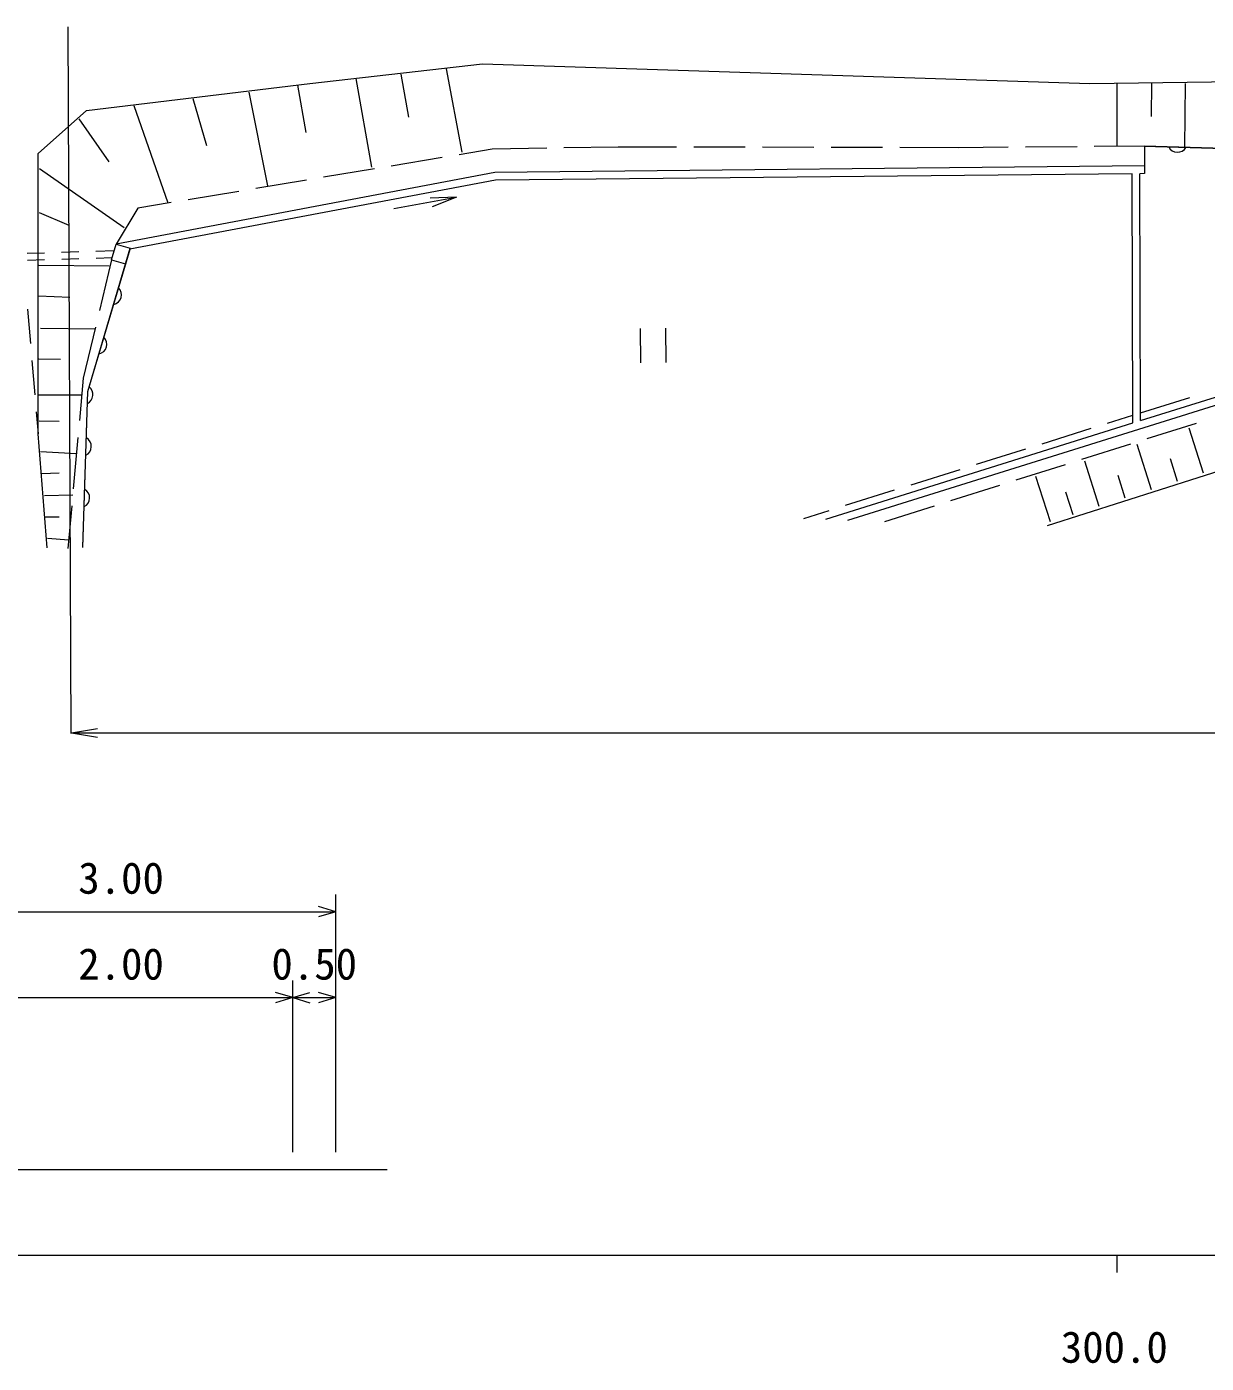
# Model space of a CAD drawing. Units: millimetres, scale not verified. Extents: x 40000 to 680000, y 20000 to 380000.
# Drawn here: x 304505 to 373200, y 198715 to 276525 of the extents above; entities that cross this region are included whole.
import ezdxf
from ezdxf.enums import TextEntityAlignment as Align

# ---------------------------------------------------------------- set-up
doc = ezdxf.new("R2010")
doc.units = ezdxf.units.MM
doc.header["$LTSCALE"] = 1000
for name, color, linetype, lineweight in [('M-BGD', 7, 'Continuous', 13), ('M-BMK-HTXT', 7, 'Continuous', 13), ('M-STR-HTXT', 7, 'Continuous', 13), ('M-TTL-BAND', 7, 'Continuous', 13)]:
    doc.layers.add(name, color=color, linetype=linetype, lineweight=lineweight)
doc.styles.add('ＭＳ ゴシック', font='')
doc.styles.get('ＭＳ ゴシック').set_extended_font_data('MS Gothic')

msp = doc.modelspace()

# ---------------------------------------------------------------- linework, layer by layer
at = {"layer": 'M-BGD'}
for p, q in [((320998, 273215), (331039, 274359)), ((328938, 274066), (329853, 269231)), ((331039, 274359), (366410, 273229)), ((307983, 271642), (320998, 273215)), ((320270, 273118), (320759, 270367)), ((323664, 273516), (324579, 268353)), ((326293, 273769), (326732, 271262)), ((366410, 273229), (384345, 273437)), ((367987, 273209), (367987, 269579)), ((370006, 273242), (369989, 271305)), ((371963, 273229), (371939, 269494)), ((314183, 272353), (314980, 269602)), ((317438, 272711), (318537, 267254)), ((305179, 269153), (307983, 271642)), ((310736, 271942), (312714, 266265)), ((307542, 271164), (309283, 268658)), ((331618, 269394), (329683, 269072)), ((334787, 269450), (331618, 269394)), ((338955, 269523), (335787, 269467)), ((342351, 269515), (338955, 269523)), ((346351, 269507), (343351, 269513)), ((350351, 269498), (347351, 269504)), ((354351, 269489), (351351, 269496)), ((358746, 269480), (355351, 269487)), ((361671, 269504), (358746, 269480)), ((365671, 269537), (362671, 269512)), ((369597, 269569), (366671, 269545)), ((369577, 269577), (386865, 269038)), ((409432, 268355), (369597, 269569)), ((369597, 269569), (369597, 267971)), ((305172, 252826), (305179, 269153)), ((328697, 268908), (325738, 268416)), ((305243, 268279), (310187, 264837)), ((331771, 268045), (309709, 263876)), ((324751, 268252), (321792, 267760)), ((369597, 268421), (331771, 268045)), ((368886, 267964), (331815, 267595)), ((368927, 253463), (368886, 267964)), ((369597, 267971), (369336, 267968)), ((369376, 253604), (369336, 267968)), ((331815, 267595), (310504, 263568)), ((316860, 266939), (313900, 266447)), ((320805, 267596), (317846, 267103)), ((312914, 266283), (310979, 265961)), ((329522, 266579), (325892, 265928)), ((329528, 266595), (328008, 266539)), ((329528, 266595), (328109, 266049)), ((369376, 253604), (410537, 266493)), ((305231, 265712), (306956, 264979)), ((310979, 265961), (309709, 263876)), ((352333, 247796), (410655, 266058)), ((309439, 262961), (309709, 263876)), ((309709, 263876), (310524, 263636)), ((305535, 263352), (304536, 263323)), ((307534, 263411), (306535, 263381)), ((307548, 263011), (306548, 262982)), ((308064, 255292), (310524, 263636)), ((308068, 255293), (310527, 263579)), ((309589, 263470), (308534, 263440)), ((309470, 263067), (308547, 263040)), ((363944, 247491), (412802, 263038)), ((305549, 262953), (304549, 262923)), ((305206, 262639), (309308, 262603)), ((309439, 262961), (308735, 260003)), ((309439, 262961), (310254, 262720)), ((305198, 260861), (307021, 260780)), ((304559, 260077), (304727, 258084)), ((305316, 258977), (308502, 258941)), ((308503, 259031), (307799, 256073)), ((340224, 258960), (340246, 256960)), ((341746, 256977), (341723, 258977)), ((304812, 257087), (304980, 255095)), ((305214, 257183), (306468, 257166)), ((307799, 256073), (307576, 253605)), ((307778, 246232), (308068, 255293)), ((307778, 246215), (308064, 255292)), ((305206, 255095), (307733, 255095)), ((369375, 254047), (372246, 254946)), ((305064, 254098), (305172, 252826)), ((367455, 253446), (368926, 253906)), ((305231, 253585), (306402, 253569)), ((351035, 247861), (368927, 253463)), ((363638, 252251), (366501, 253147)), ((369766, 252546), (372627, 253448)), ((373045, 250536), (372210, 253159)), ((305701, 246195), (305172, 252826)), ((307486, 252609), (307216, 249621)), ((365951, 251343), (368812, 252245)), ((370007, 249569), (369170, 252198)), ((305316, 251799), (307403, 251689)), ((359821, 251055), (362684, 251952)), ((371526, 250052), (371108, 251366)), ((305377, 250509), (306402, 250558)), ((356004, 249860), (358867, 250756)), ((362136, 250140), (364997, 251042)), ((366963, 248601), (366124, 251236)), ((358321, 248937), (361182, 249840)), ((364120, 247696), (363281, 250334)), ((368485, 249085), (368066, 250401)), ((305536, 249236), (307184, 249272)), ((352187, 248665), (355049, 249561)), ((365438, 248116), (365018, 249435)), ((307126, 248625), (306903, 246157)), ((349762, 247905), (351232, 248366)), ((354472, 247724), (357367, 248637)), ((305556, 247986), (306386, 247986)), ((305719, 246749), (306956, 246652))]:
    msp.add_line(p, q, dxfattribs=at)
for centre, radius, start, end in [((371526, 269783), 567, 206.28697, 330.142), ((309460, 260918), 567, 281.53861, 45.39363), ((308606, 258042), 567, 281.53861, 45.39363), ((307741, 255114), 612, 299.74628, 48.13164), ((307699, 252092), 567, 296.2433, 60.09833), ((307603, 249094), 567, 296.2433, 60.09833)]:
    msp.add_arc(centre, radius, start, end, dxfattribs=at)
at = {"layer": 'M-BMK-HTXT'}
msp.add_lwpolyline([(294500, 210000), (297500, 210000), (300000, 210000), (320000, 210000), (322500, 210000), (325500, 210000)], dxfattribs=at)
at = {"layer": 'M-STR-HTXT'}
for p, q in [((306905, 276525), (307065, 235387)), ((307090, 235423), (541789, 235423)), ((307121, 235427), (308622, 235667)), ((307121, 235427), (308619, 235167)), ((322500, 211000), (322500, 226000)), ((297500, 225000), (322500, 225000)), ((322500, 225000), (321500, 225300)), ((322500, 225000), (321500, 224700)), ((320000, 211000), (320000, 221000)), ((320000, 211000), (320000, 221000)), ((322500, 211000), (322500, 221000)), ((320000, 220000), (319000, 220300)), ((320000, 220000), (321000, 220300)), ((322500, 220000), (321500, 220300)), ((300000, 220000), (320000, 220000)), ((320000, 220000), (319000, 219700)), ((320000, 220000), (322500, 220000)), ((320000, 220000), (321000, 219700)), ((322500, 220000), (321500, 219700))]:
    msp.add_line(p, q, dxfattribs=at)
at = {"layer": 'M-TTL-BAND'}
for p, q in [((40000, 205000), (579000, 205000)), ((368000, 205000), (368000, 204000))]:
    msp.add_line(p, q, dxfattribs=at)

# ---------------------------------------------------------------- texts
at = {"layer": 'M-STR-HTXT', "style": 'ＭＳ ゴシック'}
for s, p in [('3.00', (310000, 225500)), ('2.00', (310000, 220500)), ('0.50', (321250, 220500))]:
    msp.add_text(s, height=1833, dxfattribs=at).set_placement(p, align=Align.BOTTOM_CENTER)
at = {"layer": 'M-TTL-BAND', "style": 'ＭＳ ゴシック'}
msp.add_text('300.0', height=1833, dxfattribs=at).set_placement((367844, 198195), align=Align.BOTTOM_CENTER)

doc.saveas('drawing.dxf')
